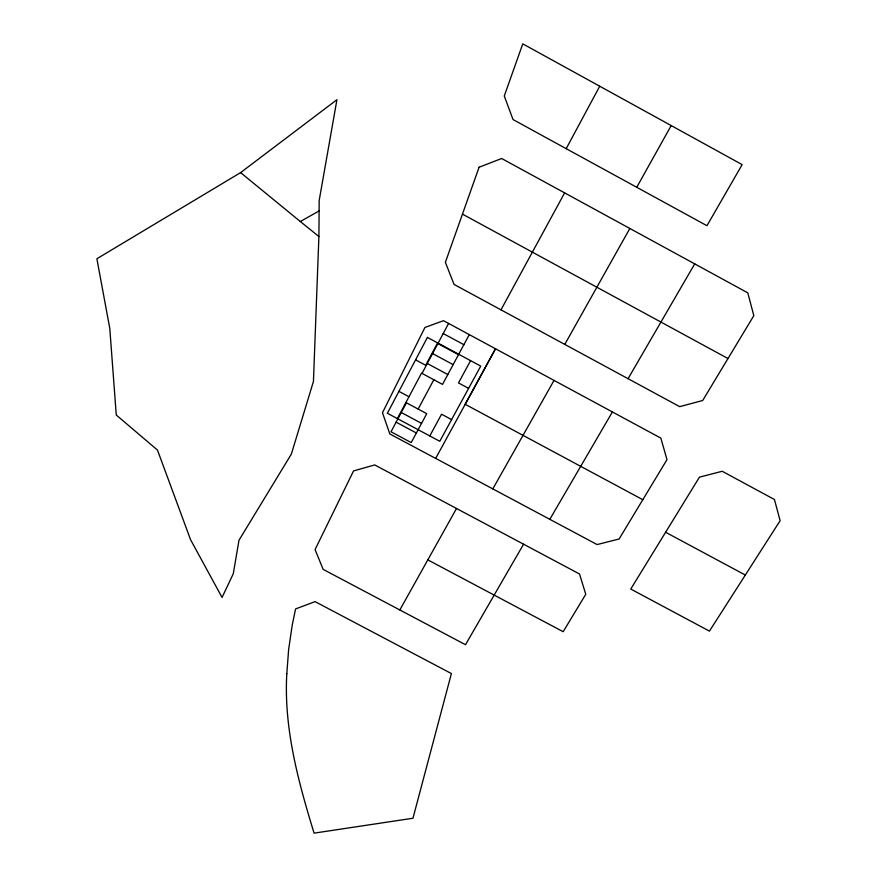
<?xml version="1.0" encoding="UTF-8"?>
<svg xmlns="http://www.w3.org/2000/svg" width="877" height="877" viewBox="0 0 877 877"><rect width="100%" height="100%" fill="white"/><g stroke="black" fill="none" stroke-linecap="round" stroke-linejoin="round"><path stroke-width="1.32" d="M319.118 210.94L319.173 200.526L336.943 99.704L240.605 172.605L96.876 258.759L109.778 328.327L116.268 415.018L157.465 450.065L190.572 539.695L222.056 597.456L233.271 573.766L238.993 540.254L291.35 454.111L313.44 381.451L318.899 236.516L319.118 210.94L300.307 221.519L240.605 172.605M397.38 418.592L421.541 373.131L442.512 384.4L469.283 334.63M437.612 342.885L425.707 365.292L415.577 359.844M406.413 402.795L391.01 431.78L411.214 442.578L426.759 413.692L405.919 402.532M422.034 373.394L448.575 323.46M418.132 409.066L433.83 379.73M566.191 148.673L513.034 119.546L504.275 95.988L522.758 43.85L742.15 164.624L706.961 225.707L566.191 148.673L599.725 86.231M429.796 435.946L441.559 414.218L451.589 419.601M470.576 360.633L458.507 382.931L468.603 388.358M500.975 309.833L564.645 192.863M435.65 458.375L597.116 544.573L619.107 538.993L666.991 459.636L660.841 438.116L443.499 320.675L424.939 327.472L382.471 412.749L389.859 433.972L435.65 458.419L495.505 348.783L465.172 404.286L642.819 499.704M399.835 609.964L456.522 508.496M636.768 187.25L671.179 125.586M564.777 344.398L629.839 228.48M492.797 488.917L554.023 380.421M523.58 544.2L465.501 644.716L323.142 569.381L315.073 549.572L353.541 470.938L374.698 464.92L579.511 573.986L585.77 594.288L563.177 631.714L427.844 559.888M628.064 378.7L694.727 263.878M549.813 519.348L612.409 411.938M665.61 532.262L630.76 589.048L709.438 631.122L780.124 520.697L774.435 499.506L722.209 471.267L699.451 477.154L665.61 532.262L745.34 575.049M398.925 391.361L408.989 396.755M401.26 412.497L421.552 423.372M396.119 422.155L416.378 432.997M432.58 353.563L453.146 364.635M427.296 363.506L447.818 374.534M443.225 333.545L463.878 344.683M437.886 343.576L458.496 354.681M727.987 358.529L462.464 214.131M300.307 221.519L318.899 236.516M286.812 673.591C283.677 728.173 298.235 781.473 314.076 833.15L412.957 818.241L451.403 673.569L315.062 601.622L295.593 608.923L292.216 625.158L288.654 649.342L286.812 673.591M479.083 167.233L445.384 262.311L454.056 284.422L679.675 406.643L702.685 400.515L753.814 315.676L747.807 292.863L501.677 158.507L479.083 167.233M427.428 337.404L387.371 413.242L439.783 441.284L480.728 366.104L427.428 337.404"/></g></svg>
